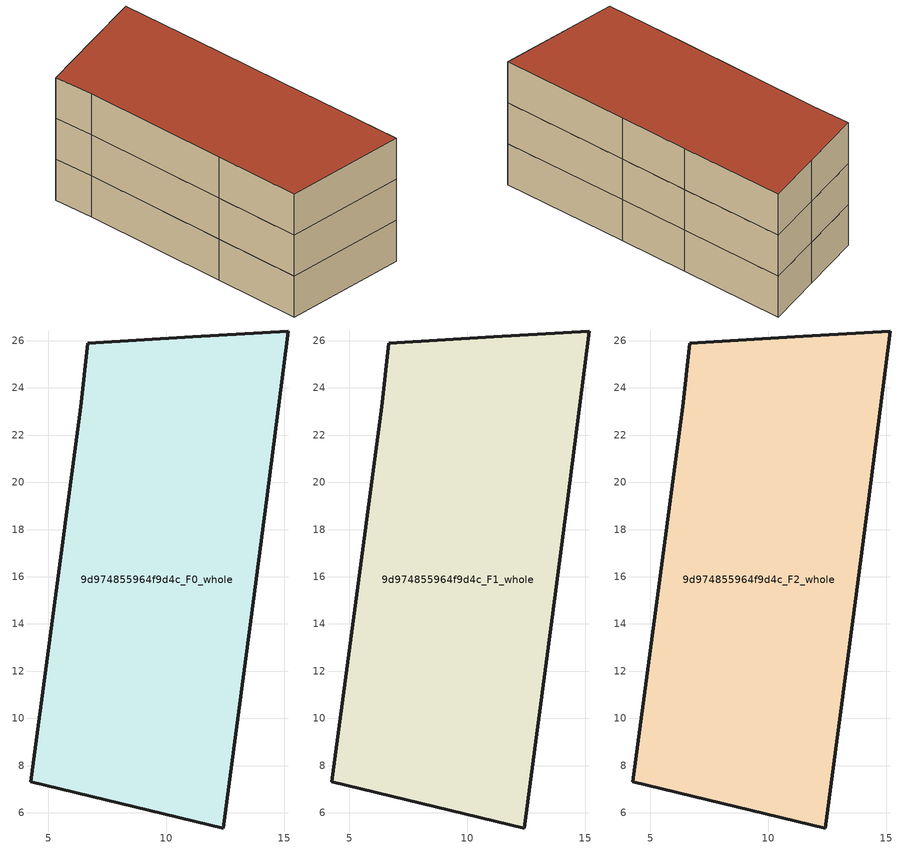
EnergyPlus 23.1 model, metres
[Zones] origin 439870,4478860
9d974855964f9d4c_F0_whole
 floor ground (EU_floor_Construction): 15.17,26.41 14.23,19.14 13.6,14.29 12.42,5.35 4.24,7.32 5.03,13.17 6.38,23.2 6.66,25.89 11.12,26.17 z0
 wall outside (EU_wall_Construction): 14.23,19.14 15.17,26.41 11.12,26.17 6.66,25.89 6.38,23.2 5.03,13.17 4.24,7.32 12.42,5.35 13.6,14.29 14.23,19.14 z0:3
9d974855964f9d4c_F1_whole
 floor to 9d974855964f9d4c_F0_whole (EU_floor_Construction): 15.17,26.41 14.23,19.14 13.6,14.29 12.42,5.35 4.24,7.32 5.03,13.17 6.38,23.2 6.66,25.89 11.12,26.17 z3
 wall outside (EU_wall_Construction): 14.23,19.14 15.17,26.41 11.12,26.17 6.66,25.89 6.38,23.2 5.03,13.17 4.24,7.32 12.42,5.35 13.6,14.29 14.23,19.14 z3:6
9d974855964f9d4c_F2_whole
 floor to 9d974855964f9d4c_F1_whole (EU_floor_Construction): 15.17,26.41 14.23,19.14 13.6,14.29 12.42,5.35 4.24,7.32 5.03,13.17 6.38,23.2 6.66,25.89 11.12,26.17 z6
 wall outside (EU_wall_Construction): 14.23,19.14 15.17,26.41 11.12,26.17 6.66,25.89 6.38,23.2 5.03,13.17 4.24,7.32 12.42,5.35 13.6,14.29 14.23,19.14 z6:9
 roof outside (EU_roof_Construction): 12.42,5.35 13.6,14.29 14.23,19.14 15.17,26.41 11.12,26.17 6.66,25.89 6.38,23.2 5.03,13.17 4.24,7.32 z9
[Building]
EU S2 Campaign: North Axis=0; Terrain=City; Solar Distribution=FullExterior
[Site:Location]
Madrid: Latitude=40.5; Longitude=-3.5; Time Zone=1; Elevation=609
[SizingPeriod:WeatherFileDays]
AnnualSizingPeriod: Begin Month=1; Begin Day of Month=1; End Month=12; End Day of Month=31; Day of Week for Start Day=Monday; Use Weather File Daylight Saving Period=No; Use Weather File Rain and Snow Indicators=No
[MATERIAL]
EU_InternalMass_Material: Roughness=MediumRough; Thickness=0.1; Conductivity=1; Density=1800; Specific Heat=900; Thermal Absorptance=0.9; Solar Absorptance=0.7; Visible Absorptance=0.7
[MATERIAL:NOMASS] Roughness=MediumRough; Thermal Absorptance=0.9; Solar Absorptance=0.7; Visible Absorptance=0.7
Name | Thermal Resistance
EU_wall_NoMass | 0.609216
EU_roof_NoMass | 0.513268
EU_floor_NoMass | 0.568163
[CONSTRUCTION]
EU_wall_Construction: EU_wall_NoMass
EU_roof_Construction: EU_roof_NoMass
EU_floor_Construction: EU_floor_NoMass
EU_InternalMass_Construction: EU_InternalMass_Material
[ZONE] Type=1; Multiplier=1; Ceiling Height=autocalculate; Floor Area=autocalculate; Part of Total Floor Area=Yes
Name | Volume
9d974855964f9d4c_F0_whole | 500.263
9d974855964f9d4c_F1_whole; 9d974855964f9d4c_F2_whole | 500.264
[INTERNALMASS] Construction=EU_InternalMass_Construction; Surface Area=166.754
Name | Zone or ZoneList
9d974855964f9d4c_F0_whole_EU_InternalMass | 9d974855964f9d4c_F0_whole
9d974855964f9d4c_F1_whole_EU_InternalMass | 9d974855964f9d4c_F1_whole
9d974855964f9d4c_F2_whole_EU_InternalMass | 9d974855964f9d4c_F2_whole
[OTHEREQUIPMENT] Fuel Type=Electricity; Design Level Calculation Method=Watts/Area; Power per Zone Floor Area=1; Fraction Latent=0; Fraction Radiant=0; Fraction Lost=0; Carbon Dioxide Generation Rate=0; EndUse Subcategory=EU_Step8_InternalGains
Name | Zone or ZoneList or Space or SpaceList | Schedule
EU_Step8_InternalGain_9d974855964f9d4c_F0_whole_f000 | 9d974855964f9d4c_F0_whole | EU_Step8_GainSchedule_9d974855964f9d4c_F0_whole_f000
EU_Step8_InternalGain_9d974855964f9d4c_F1_whole_f000 | 9d974855964f9d4c_F1_whole | EU_Step8_GainSchedule_9d974855964f9d4c_F1_whole_f000
EU_Step8_InternalGain_9d974855964f9d4c_F2_whole_f000 | 9d974855964f9d4c_F2_whole | EU_Step8_GainSchedule_9d974855964f9d4c_F2_whole_f000
[ZONEVENTILATION:DESIGNFLOWRATE] Schedule=EU_AlwaysOn; Design Flow Rate Calculation Method=AirChanges/Hour; Air Changes per Hour=0.752966; Ventilation Type=Natural; Fan Pressure Rise=0; Fan Total Efficiency=1; Constant Term Coefficient=1; Temperature Term Coefficient=0; Velocity Term Coefficient=0; Velocity Squared Term Coefficient=0; Minimum Indoor Temperature=-100; Maximum Indoor Temperature=100; Delta Temperature=-100; Minimum Outdoor Temperature=-100; Maximum Outdoor Temperature=100; Maximum Wind Speed=40
Name | Zone or ZoneList or Space or SpaceList
EU_ConstantAir_9d974855964f9d4c_F0_whole | 9d974855964f9d4c_F0_whole
EU_ConstantAir_9d974855964f9d4c_F1_whole | 9d974855964f9d4c_F1_whole
EU_ConstantAir_9d974855964f9d4c_F2_whole | 9d974855964f9d4c_F2_whole
[HVACTEMPLATE:THERMOSTAT] Constant Heating Setpoint=20; Constant Cooling Setpoint=50
EU_HeatOnly_9d974855964f9d4c_F0_whole; EU_HeatOnly_9d974855964f9d4c_F1_whole; EU_HeatOnly_9d974855964f9d4c_F2_whole
[HVACTEMPLATE:ZONE:IDEALLOADSAIRSYSTEM] System Availability Schedule=EU_AlwaysOn; Maximum Heating Supply Air Temperature=50; Minimum Cooling Supply Air Temperature=13; Maximum Heating Supply Air Humidity Ratio=0.0156; Minimum Cooling Supply Air Humidity Ratio=0.0077; Heating Limit=NoLimit; Cooling Limit=NoLimit; Heating Availability Schedule=EU_AlwaysOn; Cooling Availability Schedule=EU_CoolingOff; Dehumidification Control Type=ConstantSensibleHeatRatio; Cooling Sensible Heat Ratio=0.7; Dehumidification Setpoint=60; Humidification Control Type=None; Humidification Setpoint=30; Outdoor Air Method=None; Outdoor Air Flow Rate per Person=0.00944; Outdoor Air Flow Rate per Zone Floor Area=0; Outdoor Air Flow Rate per Zone=0; Demand Controlled Ventilation Type=None; Outdoor Air Economizer Type=NoEconomizer; Heat Recovery Type=None; Sensible Heat Recovery Effectiveness=0.7; Latent Heat Recovery Effectiveness=0.65
Name | Template Thermostat
9d974855964f9d4c_F0_whole | EU_HeatOnly_9d974855964f9d4c_F0_whole
9d974855964f9d4c_F1_whole | EU_HeatOnly_9d974855964f9d4c_F1_whole
9d974855964f9d4c_F2_whole | EU_HeatOnly_9d974855964f9d4c_F2_whole
[SIZING:ZONE] Zone Cooling Design Supply Air Temperature Input Method=SupplyAirTemperature; Zone Cooling Design Supply Air Temperature=13; Zone Heating Design Supply Air Temperature Input Method=SupplyAirTemperature; Zone Heating Design Supply Air Temperature=50; Zone Cooling Design Supply Air Humidity Ratio=0.008; Zone Heating Design Supply Air Humidity Ratio=0.008; Cooling Design Air Flow Method=DesignDay; Cooling Design Air Flow Rate=0; Cooling Minimum Air Flow per Zone Floor Area=0.000762; Cooling Minimum Air Flow=0; Cooling Minimum Air Flow Fraction=0.2; Heating Design Air Flow Method=DesignDay; Heating Design Air Flow Rate=0; Heating Maximum Air Flow per Zone Floor Area=0.002032; Heating Maximum Air Flow=0.141576; Heating Maximum Air Flow Fraction=0.3; Account for Dedicated Outdoor Air System=No; Dedicated Outdoor Air System Control Strategy=NeutralSupplyAir; Dedicated Outdoor Air Low Setpoint Temperature for Design=autosize; Dedicated Outdoor Air High Setpoint Temperature for Design=autosize; Zone Load Sizing Method=Sensible Load Only No Latent Load; Zone Latent Cooling Design Supply Air Humidity Ratio Input Method=HumidityRatioDifference; Zone Cooling Design Supply Air Humidity Ratio Difference=0.005; Zone Latent Heating Design Supply Air Humidity Ratio Input Method=HumidityRatioDifference; Zone Humidification Design Supply Air Humidity Ratio Difference=0.005
9d974855964f9d4c_F0_whole; 9d974855964f9d4c_F1_whole; 9d974855964f9d4c_F2_whole
[SCHEDULE:CONSTANT]
Name | Hourly Value
EU_AlwaysOn | 1
EU_CoolingOff | 0
[SCHEDULE:FILE] Column Number=1; Rows to Skip at Top=0; Number of Hours of Data=8760; Column Separator=Comma; Interpolate to Timestep=No; Minutes per Item=60; Adjust Schedule for Daylight Savings=Yes
Name | File
EU_Step8_GainSchedule_9d974855964f9d4c_F0_whole_f000 | C:\Users\o_iseri\Desktop\OpenUBEM\openubem\outputs\eu_evidence\EU-11\ES-MAD-BERRUGUETE\idfs\9d974855964f9d4c\9d974855964f9d4c_F0_whole_f000_gain.csv
EU_Step8_GainSchedule_9d974855964f9d4c_F1_whole_f000 | C:\Users\o_iseri\Desktop\OpenUBEM\openubem\outputs\eu_evidence\EU-11\ES-MAD-BERRUGUETE\idfs\9d974855964f9d4c\9d974855964f9d4c_F1_whole_f000_gain.csv
EU_Step8_GainSchedule_9d974855964f9d4c_F2_whole_f000 | C:\Users\o_iseri\Desktop\OpenUBEM\openubem\outputs\eu_evidence\EU-11\ES-MAD-BERRUGUETE\idfs\9d974855964f9d4c\9d974855964f9d4c_F2_whole_f000_gain.csv
